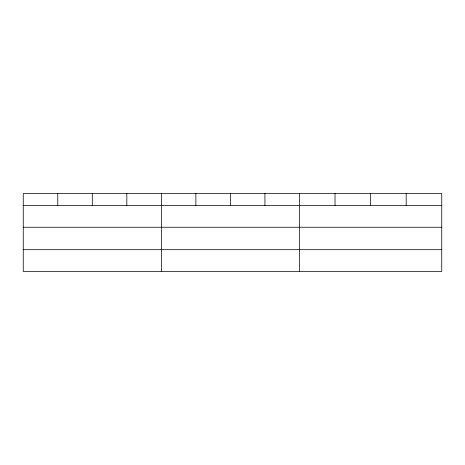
<?xml version="1.0" encoding="UTF-8"?>
<svg xmlns="http://www.w3.org/2000/svg" width="465" height="465" viewBox="0 0 465 465"><rect width="100%" height="100%" fill="white"/><g stroke="black" fill="none" stroke-linecap="round" stroke-linejoin="round"><path stroke-width="0.7" d="M441.75 227.24L441.75 193.516L23.25 193.516L23.25 271.484L441.75 271.484L441.75 227.24L23.25 227.24M23.25 205.449L441.75 205.449M23.25 249.693L441.75 249.693M406.178 193.516L406.178 205.449M370.605 193.516L370.605 205.449M335.033 193.516L335.033 205.449M299.46 193.516L299.46 271.484M264.934 193.516L264.934 205.449M230.407 193.516L230.407 205.449M195.881 193.516L195.881 205.449M161.355 193.516L161.355 271.484M126.829 193.516L126.829 205.449M92.303 193.516L92.303 205.449M57.776 193.516L57.776 205.449"/></g></svg>
